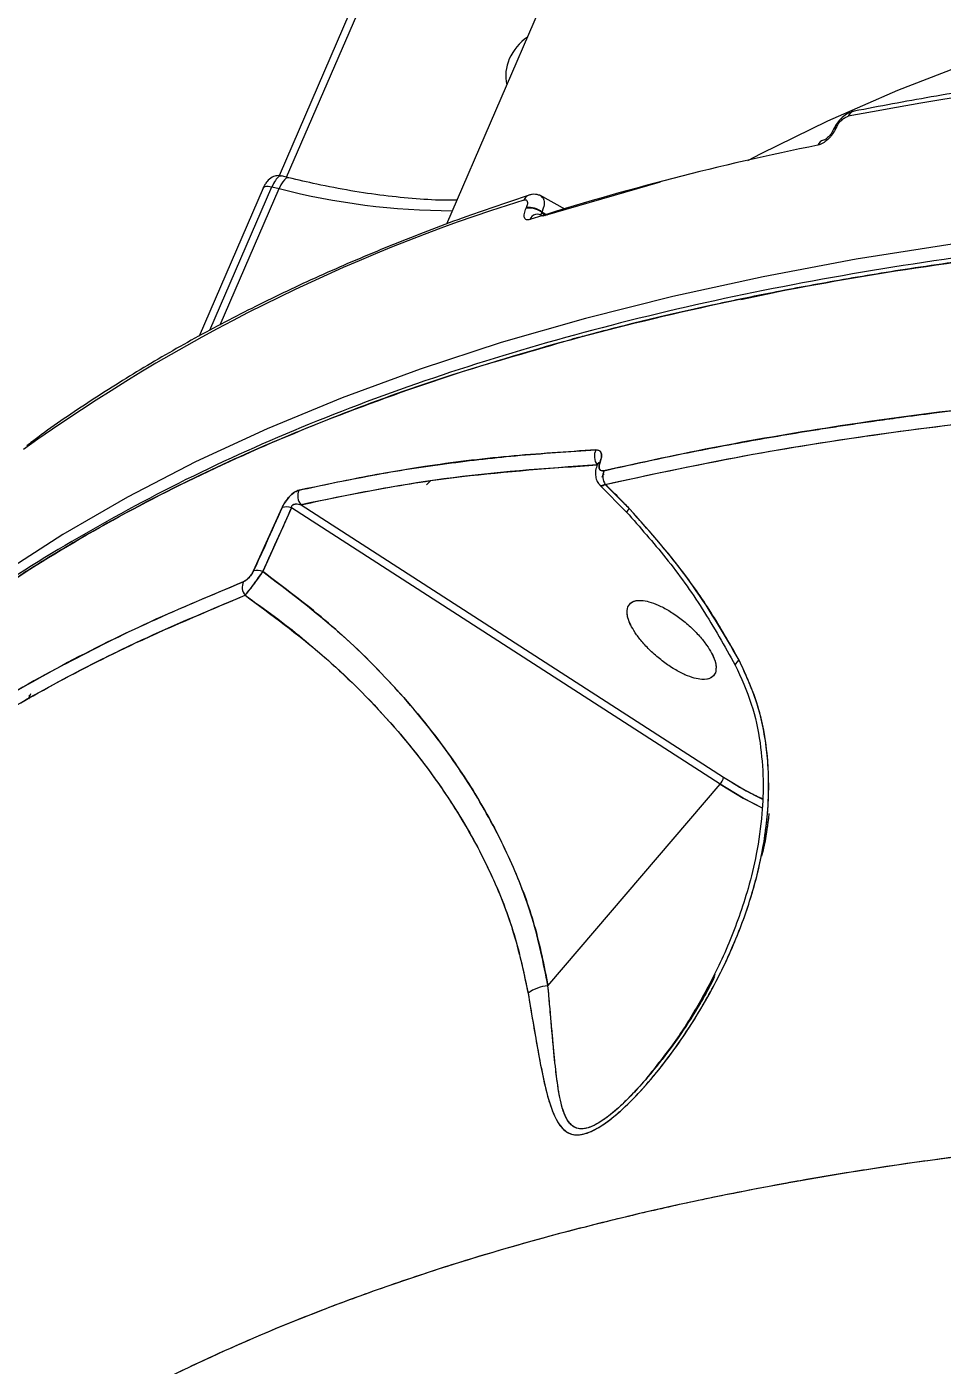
# Model space of a CAD drawing. Header units: millimetres. Extents: x -6234 to 7498, y -6127 to 5103.
# Drawn here: x 3959.3 to 4036.6, y -916.5 to -803.6 of the extents above; entities that cross this region are included whole.
import ezdxf

# ---------------------------------------------------------------- set-up
doc = ezdxf.new("R2010")
doc.units = ezdxf.units.MM
for name, color, linetype in [('DIKOM_ОБЪЕКТ', 7, 'Continuous'), ('DIKOM_РАЗМЕР_ЗОНА', 7, 'Continuous'), ('DIKOM_РАЗМЕР_ОБЪЕКТА', 7, 'Continuous')]:
    doc.layers.add(name, color=color, linetype=linetype)
doc.styles.add('style1', font='arial.ttf', dxfattribs={"width": 0.8})
doc.dimstyles.new('1-50', dxfattribs={"dimtxt": 300, "dimasz": 200, "dimexe": 100, "dimexo": 0, "dimgap": 100, "dimtad": 1, "dimtxsty": 'style1', "dimcen": 200, "dimclrd": 7, "dimclre": 7, "dimclrt": 7, "dimadec": 1, "dimazin": 2, "dimtfac": 1, "dimtmove": 0, "dimatfit": 2, "dimfxl": 0, "dimlwd": 25, "dimlwe": 18, "dimarcsym": 0})

# ---------------------------------------------------------------- blocks, each defined once
blk = doc.blocks.new('*D10')
at = {"layer": 'Defpoints', "color": 0, "transparency": 16777216}
for p in [(5627.97, 903.07), (-3229.39, -1461.51), (5627.97, -5097.58)]:
    blk.add_point(p, dxfattribs=at)
at = {"layer": 'DIKOM_РАЗМЕР_ОБЪЕКТА', "color": 7, "lineweight": 18, "transparency": 16777216}
for p, q in [((5627.97, 903.07), (5627.97, -5197.58)), ((-3229.39, -1461.51), (-3229.39, -5197.58))]:
    blk.add_line(p, q, dxfattribs=at)
at = {"layer": 'DIKOM_РАЗМЕР_ОБЪЕКТА', "color": 7, "lineweight": 25, "transparency": 16777216}
blk.add_line((-3029.39, -5097.58), (5427.97, -5097.58), dxfattribs=at)
at = {"layer": 'DIKOM_РАЗМЕР_ОБЪЕКТА', "color": 7, "transparency": 16777216}
for points in [[(-3029.39, -5064.25), (-3029.39, -5130.92), (-3229.39, -5097.58)], [(5427.97, -5064.25), (5427.97, -5130.92), (5627.97, -5097.58)]]:
    blk.add_solid(points, dxfattribs=at)
at = {"layer": 'DIKOM_РАЗМЕР_ОБЪЕКТА', "color": 7, "lineweight": 40, "transparency": 16777216, "insert": (1488.3, -4844.41), "char_height": 300, "attachment_point": 5, "style": 'style1'}
blk.add_mtext('8850', dxfattribs=at)
blk = doc.blocks.new('*D13')
at = {"layer": 'Defpoints', "color": 0, "transparency": 16777216}
for p in [(7498.07, 1778.2), (-5229.39, -1831.36), (7498.07, -6026.74)]:
    blk.add_point(p, dxfattribs=at)
at = {"layer": 'DIKOM_РАЗМЕР_ЗОНА', "color": 7, "lineweight": 18, "transparency": 16777216}
for p, q in [((7498.07, 1778.2), (7498.07, -6126.74)), ((-5229.39, -1831.36), (-5229.39, -6126.74))]:
    blk.add_line(p, q, dxfattribs=at)
at = {"layer": 'DIKOM_РАЗМЕР_ЗОНА', "color": 7, "lineweight": 25, "transparency": 16777216}
blk.add_line((-5029.39, -6026.74), (7298.07, -6026.74), dxfattribs=at)
at = {"layer": 'DIKOM_РАЗМЕР_ЗОНА', "color": 7, "transparency": 16777216}
for points in [[(-5029.39, -5993.4), (-5029.39, -6060.07), (-5229.39, -6026.74)], [(7298.07, -5993.4), (7298.07, -6060.07), (7498.07, -6026.74)]]:
    blk.add_solid(points, dxfattribs=at)
at = {"layer": 'DIKOM_РАЗМЕР_ЗОНА', "color": 7, "transparency": 16777216, "insert": (1560.69, -5773.56), "char_height": 300, "attachment_point": 5, "style": 'style1'}
blk.add_mtext('12750', dxfattribs=at)

msp = doc.modelspace()

# ---------------------------------------------------------------- linework, layer by layer
at = {"layer": 'DIKOM_ОБЪЕКТ', "color": 7, "linetype": 'Continuous', "lineweight": 15}
for p, q in [((4111.155, -551.362), (3994.707, -820.246)), ((3991.907, -790.001), (3980.581, -816.154)), ((3981.223, -816.276), (3992.655, -789.88)), ((4027.628, -812.064), (4027.6, -812.13)), ((4027.394, -812.217), (4027.365, -812.283)), ((3981.407, -816.322), (3980.781, -816.168)), ((4012.764, -816.701), (4002.847, -819.561)), ((3979.237, -817.2), (3973.83, -829.684)), ((3974.742, -829.183), (3979.984, -817.08)), ((3975.605, -828.74), (3980.59, -817.228)), ((3979.984, -817.08), (3980.59, -817.228)), ((4004.76, -819.009), (4002.588, -817.793)), ((4001.454, -818.842), (4001.434, -818.888)), ((4002.764, -819.255), (4002.784, -819.209)), ((4002.764, -819.255), (4003.085, -819.492)), ((4002.784, -819.209), (4003.222, -819.453)), ((4019.556, -826.598), (4022.372, -825.995)), ((4015.705, -839.417), (4015.697, -839.434)), ((4008.069, -841.029), (4008.069, -841.029)), ((3993.04, -842.247), (3993.342, -841.939)), ((4007.678, -842.284), (4009.915, -844.54)), ((4010.165, -844.251), (4008.119, -842.195)), ((3978.428, -849.501), (3980.843, -844.146)), ((3981.63, -844.187), (3979.208, -849.554)), ((4017.807, -867.511), (3981.63, -844.187)), ((3982.445, -843.918), (4018.113, -866.914)), ((4010.037, -852.504), (4010.036, -852.507)), ((4017.402, -858.144), (4017.404, -858.14)), ((3959.599, -859.886), (3959.425, -860.316)), ((3959.48, -860.285), (3959.527, -859.986)), ((4003.286, -884.51), (4017.807, -867.511)), ((4011.622, -892.312), (4012.18, -891.658)), ((4011.879, -891.975), (4011.636, -892.295))]:
    msp.add_line(p, q, dxfattribs=at)
at = {"layer": 'DIKOM_ОБЪЕКТ', "color": 7, "linetype": 'Continuous', "lineweight": 15, "flags": 128}
for points in [[(4020.16, -814.875), (4021.286, -814.281), (4026.914, -811.517), (4032.823, -808.935), (4039.009, -806.54)], [(3981.402, -816.321), (3981.336, -816.316), (3981.195, -816.365), (3981.045, -816.486), (3980.89, -816.676), (3980.736, -816.926), (3980.59, -817.228)], [(3979.237, -817.2), (3979.247, -817.18), (3979.306, -817.115), (3979.396, -817.068), (3979.513, -817.04), (3979.654, -817.033), (3979.813, -817.046), (3979.984, -817.08)], [(4037.403, -821.928), (4029.306, -823.201), (4021.445, -824.669), (4013.826, -826.332), (4006.455, -828.188), (3999.34, -830.235), (3992.486, -832.472), (3985.898, -834.897), (3979.582, -837.508), (3973.544, -840.303), (3967.788, -843.279), (3962.32, -846.434), (3957.144, -849.765), (3952.264, -853.27), (3947.684, -856.945), (3943.409, -860.787), (3942.855, -861.32)], [(4019.425, -857.045), (4019.223, -857.218), (4019.109, -857.353), (4019.092, -857.443), (4019.093, -857.444)], [(4021.392, -869.51), (4019.774, -868.686), (4017.807, -867.511)], [(4017.807, -867.511), (4019.774, -868.686), (4021.364, -869.497)], [(4018.113, -866.914), (4020.02, -868.054), (4021.394, -868.76)]]:
    msp.add_lwpolyline(points, dxfattribs=at)
at = {"layer": 'DIKOM_ОБЪЕКТ', "color": 7, "linetype": 'Continuous', "lineweight": 15}
for centre, radius, start, end in [((4004.11, -808.118), 4.477, 124.86459, 155.96362), ((4092.557, -1152.537), 347.344, 89.67697, 100.60476), ((4003.153, -807.697), 3.433, 155.86638, 192.95399), ((4029.277, -811.363), 0.685, 102.51676, 159.73764), ((4027.624, -812.424), 0.295, 94.77742, 151.71401), ((4027.654, -812.36), 0.297, 94.85811, 151.09953), ((4026.705, -813.807), 0.686, 103.50004, 159.74599), ((4071.227, -1038.583), 229.502, 101.34982, 107.62244), ((3995.33, -760.097), 59.003, 255.53293, 269.87684), ((4001.915, -818.459), 0.716, 107.87494, 158.58212), ((4045.552, -959.921), 148.487, 107.35963, 125.64359), ((4001.674, -820.61), 1.739, 51.18801, 97.94497), ((4001.694, -820.565), 1.74, 51.19924, 97.93374), ((4002.403, -820.108), 0.705, 50.9346, 158.63988), ((4008.351, -839.838), 1.153, 151.42881, 217.93522), ((4007.755, -840.655), 0.336, 102.46456, 156.49257), ((4007.756, -840.657), 0.337, 102.48041, 153.373), ((4009.13, -841.52), 1.216, 156.82064, 213.73149), ((3983.272, -843.175), 1.112, 153.9555, 221.97394), ((3981.18, -845.268), 1.171, 67.37837, 106.68721), ((4010.999, -845.226), 1.283, 130.5446, 147.695), ((3978.744, -850.614), 1.157, 66.35617, 105.88323), ((3978.6, -850.865), 1.125, 156.72932, 217.83329), ((4019.687, -857.602), 0.616, 115.11952, 164.91191), ((4016.877, -866.656), 1.263, 317.41694, 348.20933), ((4003.529, -887.703), 3.202, 94.34218, 126.88396), ((3712.631, -656.255), 459.149, 311.13829, 328.20693)]:
    msp.add_arc(centre, radius, start, end, dxfattribs=at)
for points, knots in [([(4095.055, -804.781), (4093.265, -804.784), (4088.678, -804.791), (4081.462, -804.981), (4073.396, -805.331), (4065.495, -805.846), (4057.759, -806.517), (4050.192, -807.346), (4042.806, -808.334), (4035.765, -809.437), (4031.283, -810.291), (4029.129, -810.7)], [0, 0, 0, 0, 0.0747075, 0.1914486, 0.3081984, 0.4249539, 0.541709, 0.658467, 0.7752226, 0.8919751, 1, 1, 1, 1]), ([(4029.124, -810.695), (4028.953, -810.746), (4028.615, -810.848), (4028.104, -811.223), (4027.662, -811.7), (4027.483, -812.046), (4027.394, -812.217)], [0, 0, 0, 0, 0.2580563, 0.5100191, 0.7571435, 1, 1, 1, 1]), ([(4027.6, -812.13), (4027.56, -812.214), (4027.48, -812.382), (4027.314, -812.633), (4027.124, -812.87), (4026.846, -813.151), (4026.467, -813.44), (4026.196, -813.526), (4026.061, -813.57)], [0, 0, 0, 0, 0.1252835, 0.2510758, 0.3754995, 0.5012663, 0.750529, 1, 1, 1, 1]), ([(4027.628, -812.064), (4027.654, -812.009), (4027.707, -811.899), (4027.814, -811.736), (4027.938, -811.581), (4028.12, -811.396), (4028.368, -811.209), (4028.545, -811.153), (4028.634, -811.126)], [0, 0, 0, 0, 0.1257124, 0.251036, 0.3759085, 0.5013386, 0.7505475, 1, 1, 1, 1]), ([(4027.365, -812.283), (4027.339, -812.337), (4027.288, -812.445), (4027.185, -812.604), (4027.071, -812.751), (4026.952, -812.879), (4026.834, -812.983), (4026.687, -813.091), (4026.603, -813.12), (4026.548, -813.139)], [0, 0, 0, 0, 0.129061, 0.2561212, 0.383174, 0.5088929, 0.6345814, 0.7585873, 1, 1, 1, 1]), ([(3980.794, -816.172), (3980.673, -816.154), (3980.394, -816.112), (3979.978, -816.26), (3979.632, -816.555), (3979.385, -816.895), (3979.288, -817.095), (3979.239, -817.195)], [0, 0, 0, 0, 0.1843208, 0.4243781, 0.7037684, 0.8516652, 1, 1, 1, 1]), ([(3980.781, -816.171), (3980.716, -816.172), (3980.607, -816.173), (3980.427, -816.332), (3980.224, -816.585), (3980.079, -816.884), (3979.984, -817.08)], [0, 0, 0, 0, 0.2798148, 0.468889, 0.6521703, 1, 1, 1, 1]), ([(3995.586, -818.216), (3995.305, -818.219), (3994.213, -818.233), (3992.164, -818.111), (3989.462, -817.848), (3986.652, -817.43), (3983.963, -816.927), (3982.192, -816.501), (3981.403, -816.312)], [0, 0, 0, 0, 0.0675644, 0.2620961, 0.4567754, 0.6512008, 0.8447404, 1, 1, 1, 1]), ([(4001.693, -817.789), (3999.925, -818.382), (3996.131, -819.652), (3990.568, -821.785), (3984.952, -824.147), (3979.557, -826.663), (3974.381, -829.327), (3969.422, -832.136), (3964.707, -835.105), (3961.333, -837.378), (3959.606, -838.704), (3959.294, -838.944)], [0, 0, 0, 0, 0.1075925, 0.2308144, 0.354111, 0.4775016, 0.6010155, 0.7246813, 0.848534, 0.9726141, 1, 1, 1, 1]), ([(4002.734, -817.886), (4002.657, -817.846), (4002.502, -817.764), (4002.234, -817.711), (4001.955, -817.709), (4001.772, -817.757), (4001.682, -817.781)], [0, 0, 0, 0, 0.2522778, 0.5059694, 0.7564834, 1, 1, 1, 1]), ([(4001.248, -818.197), (4001.316, -818.186), (4001.453, -818.162), (4001.557, -818.293), (4001.569, -818.525), (4001.492, -818.736), (4001.454, -818.842)], [0, 0, 0, 0, 0.2500908, 0.4998719, 0.7492439, 1, 1, 1, 1]), ([(4001.747, -819.851), (4001.643, -819.869), (4001.437, -819.903), (4001.28, -819.708), (4001.261, -819.363), (4001.376, -819.046), (4001.434, -818.888)], [0, 0, 0, 0, 0.2500075, 0.4998069, 0.7494827, 1, 1, 1, 1]), ([(4002.72, -817.9), (4002.796, -817.959), (4002.96, -818.088), (4002.99, -818.566), (4002.853, -818.995), (4002.784, -819.209)], [0, 0, 0, 0, 0.2997361, 0.6498849, 1, 1, 1, 1]), ([(4170.056, -826.526), (4166.18, -825.968), (4158.24, -824.824), (4146.246, -823.384), (4133.873, -822.137), (4121.718, -821.188), (4109.826, -820.527), (4098.73, -820.164), (4091.056, -820.091), (4086.755, -820.105), (4085.398, -820.114), (4084.039, -820.127), (4082.679, -820.145), (4081.318, -820.166), (4076.595, -820.257), (4068.892, -820.522), (4058.687, -821.156), (4049.511, -821.974), (4041.314, -822.918), (4034.044, -823.939), (4027.655, -824.989), (4022.098, -826.026), (4017.334, -827.014), (4013.486, -827.883), (4010.448, -828.616), (4008.193, -829.186), (4006.672, -829.586), (4005.839, -829.809), (4005.518, -829.896), (4005.387, -829.931), (4005.33, -829.947), (4005.306, -829.953), (4005.295, -829.956), (4005.29, -829.958), (4005.288, -829.958), (4002.162, -830.902), (3995.136, -832.848), (3986.146, -836.099), (3977.78, -839.547), (3970.547, -843.019), (3964.253, -846.448), (3960.078, -849), (3957.434, -850.733), (3956.126, -851.615), (3954.852, -852.499), (3953.611, -853.385), (3952.404, -854.271), (3948.672, -857.086), (3942.86, -862.023), (3935.786, -869.45), (3929.906, -877.286), (3925.684, -884.186), (3923.806, -888.632), (3923.148, -890.189)], [0, 0, 0, 0, 0.0310967, 0.0637165, 0.09786, 0.1335262, 0.1661734, 0.2000001, 0.2307433, 0.2348374, 0.2389466, 0.2430718, 0.2472126, 0.251369, 0.255541, 0.2906152, 0.3231883, 0.35326, 0.3808302, 0.4058994, 0.4284675, 0.4485341, 0.4660991, 0.4811628, 0.4918834, 0.5008388, 0.5072597, 0.5096519, 0.5106204, 0.5110303, 0.5112079, 0.5112851, 0.5113192, 0.511334, 0.5113407, 0.5113458, 0.5518523, 0.5908262, 0.6282673, 0.6641756, 0.6945076, 0.7236523, 0.7310894, 0.7384454, 0.7457199, 0.7529128, 0.7600243, 0.7670542, 0.8198879, 0.8718211, 0.9228542, 0.9729867, 1, 1, 1, 1]), ([(3926.331, -883.641), (3927.389, -881.738), (3929.896, -877.227), (3934.9, -870.599), (3941.161, -863.699), (3948.331, -857.262), (3956.219, -851.388), (3964.766, -846.071), (3973.877, -841.31), (3983.668, -837.021), (3994.108, -833.211), (4005.418, -829.809), (4017.641, -826.845), (4030.833, -824.363), (4044.732, -822.428), (4059.269, -821.055), (4074.362, -820.25), (4089.655, -820.013), (4105.11, -820.304), (4120.697, -821.086), (4136.728, -822.375), (4153.164, -824.133), (4164.419, -825.728), (4170.056, -826.526)], [0, 0, 0, 0, 0.0360578, 0.0854986, 0.1348856, 0.1843356, 0.2339665, 0.2810368, 0.3280914, 0.3748828, 0.4215118, 0.4680777, 0.5175054, 0.567089, 0.6169497, 0.6668936, 0.7165362, 0.7659923, 0.8125576, 0.8591603, 0.9058977, 0.9528714, 1, 1, 1, 1]), ([(4170.479, -826.086), (4168.631, -825.815), (4165.153, -825.304), (4160.297, -824.642), (4156.116, -824.101), (4152.606, -823.669), (4149.674, -823.323), (4143.928, -822.671), (4135.577, -821.826), (4124.619, -820.934), (4111.449, -820.12), (4095.924, -819.601), (4078.89, -819.689), (4062.987, -820.4), (4048.186, -821.665), (4034.017, -823.505), (4020.519, -825.912), (4007.731, -828.883), (3995.668, -832.407), (3984.368, -836.483), (3973.835, -841.092), (3964.163, -846.261), (3957.032, -850.663), (3953.408, -853.493), (3952.433, -854.254)], [0, 0, 0, 0, 0.0194214, 0.036564, 0.0514032, 0.0638999, 0.0740621, 0.0828515, 0.1257409, 0.1647415, 0.2037425, 0.2733823, 0.343025, 0.4063386, 0.4697305, 0.5331593, 0.5964804, 0.6598029, 0.7231287, 0.7864576, 0.8497919, 0.913237, 0.9766501, 1, 1, 1, 1]), ([(4002.744, -819.562), (4002.732, -819.549), (4002.712, -819.526), (4002.707, -819.465), (4002.716, -819.383), (4002.745, -819.306), (4002.764, -819.255)], [0, 0, 0, 0, 0.273001, 0.4653877, 0.6509859, 1, 1, 1, 1]), ([(4171.81, -826.791), (4168.592, -833.9), (4162.157, -848.119), (4151.163, -868.828), (4139.215, -889.031), (4126.239, -908.645), (4112.286, -927.643), (4097.378, -945.982), (4081.548, -963.628), (4064.824, -980.544), (4047.246, -996.701), (4028.83, -1012.044), (4009.68, -1026.625), (3996.288, -1035.617), (3989.592, -1040.113)], [0, 0, 0, 0, 0.0833333, 0.1666669, 0.25, 0.3333336, 0.4166668, 0.5000002, 0.5833334, 0.6666668, 0.7499997, 0.8333331, 0.9166665, 1, 1, 1, 1]), ([(4171.183, -826.926), (4170.184, -829.229), (4167.566, -835.262), (4163.001, -844.887), (4157.524, -855.811), (4151.745, -866.6), (4145.681, -877.252), (4139.333, -887.76), (4132.702, -898.119), (4125.793, -908.322), (4118.608, -918.363), (4111.15, -928.237), (4103.424, -937.937), (4095.432, -947.457), (4087.179, -956.793), (4078.668, -965.937), (4069.904, -974.885), (4060.891, -983.632), (4051.632, -992.171), (4042.134, -1000.498), (4032.4, -1008.607), (4022.434, -1016.492), (4012.246, -1024.156), (4001.821, -1031.564), (3994.131, -1036.84), (3989.859, -1039.569), (3989.2, -1039.989)], [0, 0, 0, 0, 0.0268417, 0.0703353, 0.1138638, 0.1574278, 0.2010268, 0.244661, 0.2883307, 0.3320356, 0.3757758, 0.4195517, 0.4633626, 0.50721, 0.5510925, 0.595011, 0.6389658, 0.682956, 0.7269833, 0.771047, 0.8151482, 0.8592858, 0.903462, 0.9476758, 0.9919283, 1, 1, 1, 1]), ([(4008.012, -841.041), (4009.848, -840.632), (4013.681, -839.778), (4019.583, -838.641), (4023.951, -837.894), (4026.52, -837.488), (4027.352, -837.358), (4028.193, -837.23), (4029.044, -837.103), (4029.904, -836.977), (4031.206, -836.79), (4033.193, -836.515), (4036.116, -836.135), (4039.799, -835.695), (4044.268, -835.22), (4049.543, -834.729), (4053.387, -834.452), (4055.436, -834.304)], [0, 0, 0, 0, 0.1256967, 0.2625168, 0.3921224, 0.4097308, 0.4274895, 0.4453945, 0.4634474, 0.4816504, 0.4999979, 0.5458443, 0.6066848, 0.6825196, 0.7733513, 0.8791786, 1, 1, 1, 1]), ([(4055.436, -834.304), (4050.713, -834.675), (4041.276, -835.417), (4028.811, -837.069), (4017.702, -838.93), (4011.244, -840.337), (4008.012, -841.041)], [0, 0, 0, 0, 0.2802045, 0.5599222, 0.7797714, 1, 1, 1, 1]), ([(4008.119, -842.195), (4012.239, -841.312), (4020.472, -839.546), (4032.683, -837.694), (4044.339, -836.323), (4051.764, -835.758), (4055.48, -835.476)], [0, 0, 0, 0, 0.280206, 0.5599261, 0.7797744, 1, 1, 1, 1]), ([(4008.119, -842.195), (4011.767, -841.407), (4019.079, -839.826), (4030.716, -837.968), (4042.797, -836.456), (4051.254, -835.802), (4055.479, -835.476)], [0, 0, 0, 0, 0.2485322, 0.49814, 0.7492357, 1, 1, 1, 1]), ([(3982.272, -842.686), (3984.19, -842.27), (3988.119, -841.418), (3994.232, -840.468), (4000.642, -839.715), (4005.061, -839.432), (4007.338, -839.286)], [0, 0, 0, 0, 0.2440522, 0.5000257, 0.7422791, 1, 1, 1, 1]), ([(4007.338, -839.286), (4004.866, -839.449), (3999.925, -839.774), (3991.466, -840.796), (3985.76, -841.969), (3982.272, -842.686)], [0, 0, 0, 0, 0.2800999, 0.5599813, 1, 1, 1, 1]), ([(4007.338, -839.286), (4007.438, -839.296), (4007.637, -839.316), (4007.794, -839.539), (4007.834, -839.874), (4007.733, -840.176), (4007.683, -840.328)], [0, 0, 0, 0, 0.2499671, 0.500004, 0.749663, 1, 1, 1, 1]), ([(4007.683, -840.328), (4007.737, -840.159), (4007.846, -839.823), (4007.776, -839.495), (4007.604, -839.308), (4007.427, -839.293), (4007.338, -839.286)], [0, 0, 0, 0, 0.2795562, 0.5589597, 0.7795, 1, 1, 1, 1]), ([(4007.49, -840.435), (4007.49, -840.434), (4007.483, -840.424), (4007.478, -840.447), (4007.462, -840.486), (4007.454, -840.505)], [0, 0, 0, 0, 0.0697441, 0.5345177, 1, 1, 1, 1]), ([(4008.012, -841.041), (4007.917, -841.047), (4007.728, -841.059), (4007.602, -840.881), (4007.58, -840.631), (4007.649, -840.429), (4007.683, -840.328)], [0, 0, 0, 0, 0.2801577, 0.5600266, 0.7799679, 1, 1, 1, 1]), ([(4007.683, -840.328), (4007.661, -840.385), (4007.618, -840.502), (4007.584, -840.709), (4007.614, -840.915), (4007.756, -841.062), (4007.927, -841.048), (4008.012, -841.041)], [0, 0, 0, 0, 0.123967, 0.2508551, 0.5003748, 0.7503065, 1, 1, 1, 1]), ([(4007.442, -840.547), (4003.057, -840.86), (3994.297, -841.486), (3986.393, -843.108), (3982.445, -843.918)], [0, 0, 0, 0, 0.50050192, 1, 1, 1, 1]), ([(3982.445, -843.918), (3984.644, -843.449), (3989.042, -842.511), (3997.285, -841.276), (4003.589, -840.823), (4007.442, -840.547)], [0, 0, 0, 0, 0.2801057, 0.559984, 1, 1, 1, 1]), ([(4007.454, -840.506), (4007.395, -840.679), (4007.277, -841.023), (4007.288, -841.53), (4007.42, -841.965), (4007.599, -842.174), (4007.685, -842.274)], [0, 0, 0, 0, 0.2640341, 0.524239, 0.7715216, 1, 1, 1, 1]), ([(4007.849, -841.575), (4007.85, -841.571), (4007.892, -841.488), (4007.956, -841.389), (4008.017, -841.294)], [0, 0, 0, 0, 0.0455995, 1, 1, 1, 1]), ([(4007.943, -841.039), (4007.952, -841.052), (4007.973, -841.082), (4007.979, -841.121), (4007.982, -841.143)], [0, 0, 0, 0, 0.4287549, 1, 1, 1, 1]), ([(3980.843, -844.146), (3980.885, -844.059), (3980.967, -843.885), (3981.137, -843.618), (3981.329, -843.367), (3981.601, -843.075), (3981.945, -842.8), (3982.163, -842.724), (3982.272, -842.686)], [0, 0, 0, 0, 0.12621399, 0.2501181, 0.37356101, 0.50044682, 0.74976994, 1, 1, 1, 1]), ([(3982.272, -842.686), (3982.149, -842.731), (3981.902, -842.82), (3981.467, -843.195), (3981.078, -843.681), (3980.921, -843.991), (3980.843, -844.146)], [0, 0, 0, 0, 0.2814102, 0.5614262, 0.7807484, 1, 1, 1, 1]), ([(4008.119, -842.195), (4007.994, -842.25), (4007.823, -842.324), (4007.71, -842.306), (4007.697, -842.276), (4007.693, -842.269)], [0, 0, 0, 0, 0.6721956, 0.923185, 1, 1, 1, 1]), ([(4007.799, -842.304), (4007.802, -842.306), (4007.856, -842.336), (4007.992, -842.263), (4008.119, -842.195)], [0, 0, 0, 0, 0.0661664, 1, 1, 1, 1]), ([(4010.165, -844.251), (4009.912, -843.986), (4009.243, -843.287), (4008.549, -842.613), (4008.119, -842.195)], [0, 0, 0, 0, 0.37978202, 1, 1, 1, 1]), ([(3980.843, -844.146), (3980.4, -845.148), (3979.608, -846.938), (3978.789, -848.718), (3978.428, -849.501)], [0, 0, 0, 0, 0.5599988, 1, 1, 1, 1]), ([(3979.208, -849.554), (3979.668, -848.555), (3980.488, -846.77), (3981.281, -844.976), (3981.63, -844.187)], [0, 0, 0, 0, 0.55999116, 1, 1, 1, 1]), ([(3981.63, -844.187), (3981.629, -844.162), (3981.629, -844.116), (3981.647, -844.047), (3981.682, -843.985), (3981.745, -843.921), (3981.849, -843.868), (3982.102, -843.822), (3982.295, -843.876), (3982.445, -843.918)], [0, 0, 0, 0, 0.0709942, 0.1335805, 0.1917461, 0.2507037, 0.3600611, 0.5009691, 1, 1, 1, 1]), ([(3981.63, -844.187), (3981.629, -844.162), (3981.629, -844.116), (3981.648, -844.045), (3981.69, -843.971), (3981.771, -843.903), (3981.884, -843.86), (3982.123, -843.827), (3982.303, -843.878), (3982.445, -843.918)], [0, 0, 0, 0, 0.0709141, 0.1347264, 0.1946694, 0.2883352, 0.398205, 0.5275952, 1, 1, 1, 1]), ([(4009.915, -844.54), (4011.043, -845.815), (4013.34, -848.413), (4016.442, -852.725), (4018.196, -855.847), (4019.092, -857.443)], [0, 0, 0, 0, 0.3201744, 0.6524721, 1, 1, 1, 1]), ([(4019.425, -857.045), (4018.698, -855.759), (4017.249, -853.198), (4014.238, -848.851), (4011.711, -845.996), (4010.165, -844.251)], [0, 0, 0, 0, 0.2813056, 0.5606659, 1, 1, 1, 1]), ([(4019.425, -857.045), (4018.102, -854.769), (4015.455, -850.216), (4011.929, -846.24), (4010.165, -844.251)], [0, 0, 0, 0, 0.4998977, 1, 1, 1, 1]), ([(3938.762, -873.649), (3940.482, -872.17), (3943.967, -869.171), (3949.816, -864.919), (3956.041, -860.922), (3962.702, -857.188), (3969.769, -853.674), (3974.934, -851.519), (3977.566, -850.421)], [0, 0, 0, 0, 0.1622334, 0.3288995, 0.4999999, 0.6599907, 0.8266565, 1, 1, 1, 1]), ([(3977.566, -850.421), (3974.73, -851.608), (3969.063, -853.98), (3961.214, -857.958), (3953.435, -862.495), (3945.82, -867.659), (3941.117, -871.651), (3938.762, -873.649)], [0, 0, 0, 0, 0.1870192, 0.3735557, 0.5598977, 0.7796488, 1, 1, 1, 1]), ([(3977.566, -850.421), (3977.635, -850.387), (3977.773, -850.319), (3977.981, -850.138), (3978.141, -849.958), (3978.253, -849.809), (3978.353, -849.654), (3978.403, -849.552), (3978.428, -849.501)], [0, 0, 0, 0, 0.2500213, 0.4996961, 0.625525, 0.7496438, 0.873309, 1, 1, 1, 1]), ([(3978.428, -849.501), (3978.366, -849.617), (3978.242, -849.849), (3977.979, -850.145), (3977.748, -850.333), (3977.627, -850.392), (3977.566, -850.421)], [0, 0, 0, 0, 0.2784233, 0.5572976, 0.7785307, 1, 1, 1, 1]), ([(3977.711, -851.556), (3977.813, -851.434), (3978.021, -851.185), (3978.442, -850.633), (3978.863, -850.057), (3979.093, -849.721), (3979.208, -849.554)], [0, 0, 0, 0, 0.2648439, 0.5454725, 0.7738621, 1, 1, 1, 1]), ([(3979.208, -849.554), (3979.081, -849.74), (3978.825, -850.111), (3978.394, -850.697), (3977.996, -851.215), (3977.806, -851.442), (3977.711, -851.555)], [0, 0, 0, 0, 0.2498647, 0.4995825, 0.7493716, 1, 1, 1, 1]), ([(3979.208, -849.554), (3981.239, -851.088), (3985.295, -854.151), (3990.588, -859.409), (3994.815, -864.629), (3998.045, -869.684), (4000.424, -874.455), (4002.273, -879.4), (4002.948, -882.802), (4003.286, -884.51)], [0, 0, 0, 0, 0.1677746, 0.3351008, 0.5005197, 0.6259756, 0.7506807, 0.8748668, 1, 1, 1, 1]), ([(4003.286, -884.51), (4002.898, -882.598), (4002.123, -878.787), (3999.917, -873.271), (3997.066, -867.991), (3993.514, -862.911), (3989.317, -858.094), (3984.554, -853.561), (3980.987, -850.888), (3979.208, -849.554)], [0, 0, 0, 0, 0.1401718, 0.2793958, 0.4196382, 0.5598775, 0.7062636, 0.8534723, 1, 1, 1, 1]), ([(3938.954, -874.743), (3940.941, -873.044), (3944.909, -869.651), (3951.554, -864.956), (3959.125, -860.307), (3967.735, -855.761), (3974.383, -852.959), (3977.711, -851.556)], [0, 0, 0, 0, 0.1870227, 0.3735605, 0.559902, 0.7796532, 1, 1, 1, 1]), ([(3938.954, -874.743), (3940.527, -873.385), (3943.749, -870.605), (3949.176, -866.601), (3955.236, -862.627), (3962.009, -858.755), (3969.471, -854.999), (3974.934, -852.716), (3977.711, -851.556)], [0, 0, 0, 0, 0.1489178, 0.3050061, 0.4685182, 0.6395519, 0.8167632, 1, 1, 1, 1]), ([(3977.711, -851.555), (3979.933, -853.193), (3984.377, -856.468), (3990.106, -862.206), (3994.643, -868.035), (3997.977, -873.807), (4000.352, -879.356), (4001.188, -883.21), (4001.607, -885.141)], [0, 0, 0, 0, 0.1871594, 0.3744223, 0.5611691, 0.7082089, 0.8537886, 1, 1, 1, 1]), ([(3977.711, -851.556), (3978.536, -852.137), (3980.199, -853.31), (3982.56, -855.172), (3985.057, -857.309), (3987.406, -859.541), (3989.637, -861.894), (3991.543, -864.11), (3993.478, -866.602), (3995.355, -869.34), (3997.125, -872.34), (3998.897, -875.917), (4000.561, -880.161), (4001.257, -883.477), (4001.606, -885.141)], [0, 0, 0, 0, 0.0682478, 0.1376631, 0.2050057, 0.293774, 0.3615355, 0.4310111, 0.4988988, 0.5845984, 0.6675257, 0.7492234, 0.8741207, 1, 1, 1, 1]), ([(4017.42, -858.102), (4017.311, -858.269), (4017.088, -858.61), (4016.394, -858.695), (4015.625, -858.558), (4014.841, -858.275), (4013.95, -857.811), (4013.02, -857.184), (4012.132, -856.445), (4011.362, -855.661), (4010.757, -854.902), (4010.247, -854.076), (4009.908, -853.218), (4009.984, -852.765), (4010.021, -852.543)], [0, 0, 0, 0, 0.0987012, 0.2017164, 0.2683496, 0.3414838, 0.4193838, 0.5000011, 0.5806301, 0.6585244, 0.7316429, 0.7982867, 0.9012953, 1, 1, 1, 1]), ([(4017.42, -858.102), (4017.325, -858.254), (4017.109, -858.601), (4016.426, -858.701), (4015.624, -858.559), (4014.84, -858.275), (4013.95, -857.811), (4013.02, -857.184), (4012.132, -856.445), (4011.362, -855.662), (4010.757, -854.902), (4010.226, -854.043), (4009.902, -853.186), (4009.985, -852.739), (4010.021, -852.543)], [0, 0, 0, 0, 0.0887077, 0.2016964, 0.2684622, 0.3414739, 0.4193789, 0.5000014, 0.5806356, 0.6585349, 0.7315404, 0.7983072, 0.911289, 1, 1, 1, 1]), ([(4010.021, -852.543), (4010.116, -852.391), (4010.332, -852.044), (4011.015, -851.944), (4011.816, -852.086), (4012.6, -852.37), (4013.49, -852.834), (4014.421, -853.46), (4015.309, -854.2), (4016.078, -854.983), (4016.683, -855.743), (4017.215, -856.602), (4017.539, -857.459), (4017.456, -857.905), (4017.42, -858.102)], [0, 0, 0, 0, 0.0887112, 0.201693, 0.2684594, 0.3414696, 0.4193656, 0.5000042, 0.5806389, 0.6585389, 0.7315451, 0.7983125, 0.9112954, 1, 1, 1, 1]), ([(4010.021, -852.543), (4010.13, -852.376), (4010.353, -852.035), (4011.047, -851.949), (4011.816, -852.086), (4012.6, -852.369), (4013.49, -852.834), (4014.421, -853.46), (4015.309, -854.199), (4016.079, -854.984), (4016.684, -855.743), (4017.194, -856.569), (4017.533, -857.427), (4017.457, -857.88), (4017.42, -858.102)], [0, 0, 0, 0, 0.0986948, 0.2017112, 0.2683451, 0.3414779, 0.4193691, 0.5000027, 0.5806324, 0.6585276, 0.731647, 0.7982915, 0.9013014, 1, 1, 1, 1]), ([(4001.606, -885.141), (4001.74, -885.938), (4002.007, -887.539), (4002.391, -889.771), (4002.723, -891.54), (4003.008, -892.86), (4003.238, -893.788), (4003.5, -894.669), (4003.803, -895.472), (4004.169, -896.158), (4004.681, -896.782), (4005.318, -897.113), (4006.094, -897.091), (4006.738, -896.905), (4007.432, -896.564), (4008.137, -896.109), (4008.862, -895.552), (4009.939, -894.614), (4011.388, -893.126), (4013.109, -891.05), (4014.995, -888.438), (4016.931, -885.287), (4018.586, -881.971), (4019.804, -878.949), (4020.667, -876.299), (4021.343, -873.542), (4021.786, -870.728), (4021.959, -867.905), (4021.858, -865.336), (4021.532, -863.032), (4020.896, -860.249), (4020.015, -858.329), (4019.425, -857.045)], [0, 0, 0, 0, 0.0416727, 0.0837966, 0.1248947, 0.147016, 0.1678048, 0.1873335, 0.2103865, 0.2311813, 0.2499785, 0.2813239, 0.2969818, 0.312753, 0.3279332, 0.3442116, 0.359303, 0.3756824, 0.4156777, 0.458206, 0.5007579, 0.5629454, 0.6254795, 0.6673055, 0.7089107, 0.7499006, 0.7936459, 0.8352095, 0.874868, 0.9067479, 0.9375971, 1, 1, 1, 1]), ([(4001.607, -885.141), (4001.765, -886.089), (4002.082, -887.985), (4002.54, -890.611), (4003.026, -893.037), (4003.618, -895.175), (4004.391, -896.641), (4005.512, -897.209), (4006.828, -896.942), (4008.546, -895.882), (4010.479, -894.122), (4013.149, -891.095), (4016.104, -886.857), (4018.66, -881.947), (4020.373, -877.409), (4021.421, -873.378), (4021.97, -869.231), (4021.899, -865.031), (4021.164, -860.852), (4020.004, -858.313), (4019.425, -857.045)], [0, 0, 0, 0, 0.0497499, 0.0995727, 0.1496177, 0.199742, 0.2504854, 0.2826906, 0.3150543, 0.3473102, 0.3953993, 0.4428496, 0.536287, 0.6298239, 0.6916305, 0.7533214, 0.8152575, 0.8766707, 0.9383973, 1, 1, 1, 1]), ([(4019.092, -857.443), (4019.586, -858.524), (4020.542, -860.622), (4021.24, -863.929), (4021.492, -867.04), (4021.38, -870.191), (4020.942, -873.263), (4020.244, -876.157), (4019.448, -878.653), (4018.572, -880.92), (4017.497, -883.3), (4016.078, -885.981), (4014.228, -889.009), (4012.678, -890.966), (4011.879, -891.975)], [0, 0, 0, 0, 0.0947453, 0.1836791, 0.2663119, 0.3425412, 0.4346532, 0.5141374, 0.5811765, 0.6453024, 0.7097683, 0.7926254, 0.8930937, 1, 1, 1, 1]), ([(4018.113, -866.914), (4018.832, -867.365), (4019.94, -868.059), (4021.008, -868.551), (4021.383, -868.723)], [0, 0, 0, 0, 0.6491183, 1, 1, 1, 1]), ([(4021.934, -869.972), (4021.819, -871.005), (4021.686, -872.205), (4021.35, -873.356), (4021.303, -873.517)], [0, 0, 0, 0, 0.86056295, 1, 1, 1, 1]), ([(4021.811, -871.018), (4021.705, -871.743), (4021.579, -872.604), (4021.334, -873.435), (4021.296, -873.567)], [0, 0, 0, 0, 0.8411556, 1, 1, 1, 1]), ([(4017.364, -883.571), (4016.898, -884.495), (4015.509, -887.253), (4013.103, -890.584), (4010.52, -893.617), (4008.782, -895.27), (4007.396, -896.223), (4006.432, -896.618), (4005.647, -896.581), (4004.907, -896.014), (4004.401, -894.693), (4004.058, -892.715), (4003.798, -890.34), (4003.561, -887.62), (4003.378, -885.547), (4003.286, -884.51)], [0, 0, 0, 0, 0.0825722, 0.2463321, 0.3282789, 0.4094085, 0.4489802, 0.4879617, 0.5267361, 0.5659763, 0.6453869, 0.7259747, 0.807361, 0.9036399, 1, 1, 1, 1]), ([(4017.343, -883.761), (4017.225, -884), (4016.511, -885.45), (4015.283, -887.377), (4013.776, -889.582), (4012.537, -891.224), (4011.268, -892.749), (4010.142, -893.953), (4009.263, -894.79), (4008.56, -895.392), (4007.866, -895.908), (4007.166, -896.32), (4006.509, -896.567), (4005.939, -896.609), (4005.471, -896.453), (4005.071, -896.105), (4004.743, -895.55), (4004.482, -894.814), (4004.306, -894.073), (4004.178, -893.367), (4004.077, -892.708), (4003.98, -891.958), (4003.9, -891.258), (4003.836, -890.622), (4003.781, -890.061), (4003.722, -889.427), (4003.657, -888.718), (4003.607, -888.153), (4003.562, -887.635), (4003.513, -887.077), (4003.42, -886.006), (4003.339, -885.098), (4003.286, -884.51)], [0, 0, 0, 0, 0.0213931, 0.1294014, 0.1832728, 0.2371967, 0.2964544, 0.346023, 0.3747995, 0.4007311, 0.428056, 0.4553313, 0.483003, 0.5100525, 0.5362811, 0.5648015, 0.5997884, 0.6362344, 0.6738135, 0.6972901, 0.7231994, 0.7515592, 0.7823752, 0.7998502, 0.8194716, 0.8412416, 0.865162, 0.8912289, 0.8973656, 0.9158765, 0.9455545, 1, 1, 1, 1]), ([(4101.309, -896.422), (4099.651, -896.366), (4096.26, -896.25), (4091.123, -896.146), (4085.818, -896.097), (4080.358, -896.115), (4074.75, -896.207), (4069.416, -896.37), (4064.984, -896.564), (4061.398, -896.759), (4058.21, -896.957), (4054.726, -897.207), (4050.868, -897.524), (4046.855, -897.902), (4043.089, -898.304), (4040.538, -898.605), (4039.078, -898.787), (4038.456, -898.865), (4037.887, -898.938), (4037.372, -899.005), (4036.911, -899.066), (4034.613, -899.372), (4030.698, -899.937), (4025.297, -900.826), (4020.113, -901.781), (4015.063, -902.816), (4009.989, -903.968), (4005.543, -905.08), (4001.626, -906.142), (3998.328, -907.093), (3995.167, -908.062), (3992.14, -909.044), (3989.243, -910.037), (3986.472, -911.037), (3981.978, -912.741), (3976.024, -915.232), (3968.959, -918.636), (3962.349, -922.272), (3956.175, -926.156), (3950.427, -930.309), (3944.797, -934.966), (3939.433, -940.199), (3935.025, -945.198), (3932.817, -948.431), (3932.021, -949.597)], [0, 0, 0, 0, 0.0204806, 0.0418731, 0.0641781, 0.087394, 0.1115214, 0.1365601, 0.1571332, 0.1701769, 0.1844876, 0.2000642, 0.2175247, 0.237428, 0.2557892, 0.2704493, 0.2736776, 0.2766517, 0.2793725, 0.2818392, 0.2840523, 0.2860114, 0.3149874, 0.3411257, 0.3663412, 0.3936051, 0.4193107, 0.4466226, 0.4655657, 0.4840497, 0.5020761, 0.5196439, 0.5367545, 0.553407, 0.569602, 0.6192292, 0.6667519, 0.7121727, 0.7609619, 0.8083812, 0.8544329, 0.9118942, 0.9682299, 1, 1, 1, 1]), ([(4101.309, -896.422), (4095.966, -896.277), (4085.275, -895.986), (4069.846, -896.274), (4054.875, -897.096), (4040.465, -898.509), (4026.693, -900.49), (4013.888, -902.981), (4002.026, -905.929), (3991.06, -909.3), (3980.756, -913.149), (3971.13, -917.483), (3961.857, -922.459), (3953.24, -928.181), (3947.556, -932.418), (3945.142, -934.81), (3945.05, -934.9)], [0, 0, 0, 0, 0.0774308, 0.1549425, 0.2327382, 0.3110191, 0.3891752, 0.4668687, 0.5398868, 0.612849, 0.6859263, 0.7592941, 0.8330951, 0.9151712, 0.9967804, 1, 1, 1, 1])]:
    msp.add_open_spline(points, degree=3, knots=knots, dxfattribs=at)

# ---------------------------------------------------------------- dimensions: what is measured, and where the dimension line sits
at = {"layer": 'DIKOM_РАЗМЕР_ЗОНА'}
dim = msp.add_linear_dim(base=(7498.074, -6026.735), p1=(-5229.391, -1831.362), p2=(7498.074, 1778.201), text='12750', dimstyle='1-50', dxfattribs=at)
dim.commit()
dim.dimension.update_dxf_attribs({"geometry": '*D13', "text_midpoint": (1560.691, -6026.735), "dimtype": 160})
at = {"layer": 'DIKOM_РАЗМЕР_ОБЪЕКТА', "lineweight": 40}
dim = msp.add_linear_dim(base=(5627.969, -5097.582), p1=(-3229.391, -1461.506), p2=(5627.969, 903.069), text='8850', dimstyle='1-50', dxfattribs=at)
dim.commit()
dim.dimension.update_dxf_attribs({"geometry": '*D10', "text_midpoint": (1488.304, -5097.582), "dimtype": 160})

doc.saveas('drawing.dxf')
